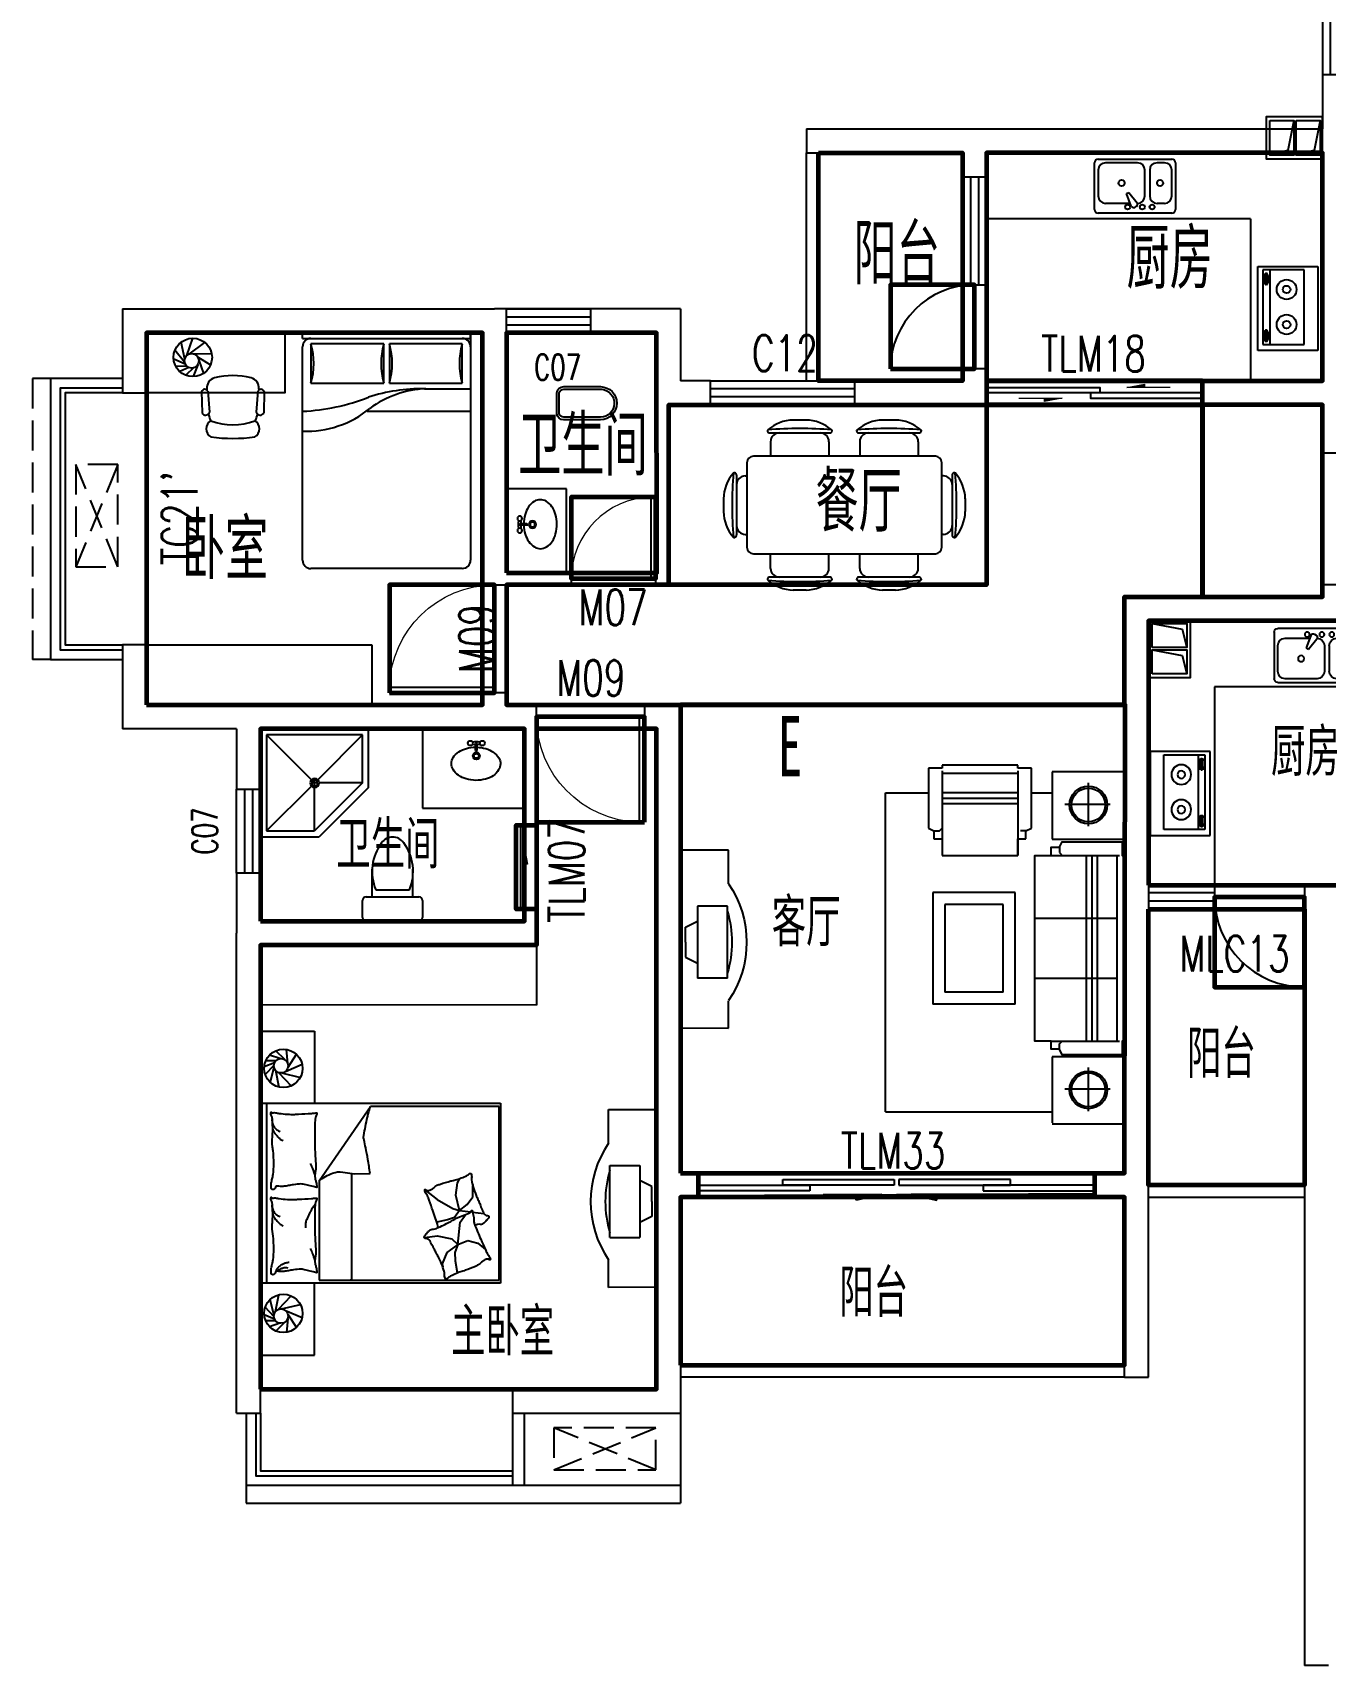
# Model space of a CAD drawing. Extents: x -503102 to -474302, y -636822 to -607622.
# Drawn here: x -503102 to -492328, y -636072 to -622472 of the extents above; entities that cross this region are included whole.
import ezdxf
from ezdxf.enums import TextEntityAlignment as Align

# ---------------------------------------------------------------- set-up
doc = ezdxf.new("R2010")
doc.units = 0
doc.header["$LTSCALE"] = 1000
doc.header["$MEASUREMENT"] = 0
doc.linetypes.add('DASH', pattern=[0.35, 0.25, -0.1])
doc.linetypes.add('HIDDEN2', pattern=[4, 3, -1])
doc.layers.get('0').update_dxf_attribs({"linetype": 'CONTINUOUS'})
for name, color, linetype in [('BACONY', 6, 'CONTINUOUS'), ('FUR', 8, 'CONTINUOUS'), ('LVTRY', 8, 'CONTINUOUS'), ('PUB_DIM', 3, 'CONTINUOUS'), ('PUB_TEXT', 7, 'CONTINUOUS'), ('rname', 255, 'CONTINUOUS'), ('Text(文字)', 7, 'CONTINUOUS'), ('WALL', 2, 'CONTINUOUS'), ('WINDOW', 3, 'CONTINUOUS'), ('WINDOW_TEXT', 7, 'CONTINUOUS'), ('厨洁', 151, 'CONTINUOUS'), ('家具', 145, 'CONTINUOUS'), ('看线', 4, 'CONTINUOUS')]:
    doc.layers.add(name, color=color, linetype=linetype)
for name, color, linetype, lineweight in [('GT_卧室', 1, 'CONTINUOUS', 60), ('GT_卫生间', 5, 'CONTINUOUS', 60), ('GT_厨房', 4, 'CONTINUOUS', 60), ('GT_客厅', 2, 'CONTINUOUS', 60), ('GT_玄关', 40, 'CONTINUOUS', 60), ('GT_过道', 30, 'CONTINUOUS', 60), ('GT_门', 245, 'CONTINUOUS', 60), ('GT_阳台', 6, 'CONTINUOUS', 60), ('GT_餐厅', 3, 'CONTINUOUS', 60)]:
    doc.layers.add(name, color=color, linetype=linetype, lineweight=lineweight)
doc.layers.get('PUB_DIM').off()
doc.styles.add('_TCH_WINDOW', font='SIMPLEX', dxfattribs={"height": 3.5, "bigfont": 'GBCBIG'})
doc.styles.add('ATT', font='TXT')
doc.styles.add('DIM_FONT', font='ROMAND.shx', dxfattribs={"width": 0.7})
doc.styles.add('HZ', font='', dxfattribs={"width": 0.8})
doc.styles.get("Standard").update_dxf_attribs({"font": 'GBENOR', "bigfont": 'GBCBIG'})
doc.styles.get('HZ').set_extended_font_data('FangSong_GB2312')

# ---------------------------------------------------------------- blocks, each defined once
blk = doc.blocks.new('5345')
at = {"layer": 'FUR'}
for p, q in [((207280, 31820), (207370, 31820)), ((207900, 31820), (207990, 31820)), ((207117, 31730), (207533, 31730)), ((207122, 31669), (207122, 31568)), ((207528, 31669), (207528, 31568)), ((207737, 31730), (208152, 31730)), ((207742, 31669), (207742, 31568)), ((208148, 31669), (208148, 31568)), ((206958, 31523), (206958, 30936)), ((208267, 31568), (207003, 31568)), ((208312, 30936), (208312, 31523)), ((206886, 31437), (206886, 31022)), ((206947, 31432), (206958, 31432)), ((208323, 31432), (208312, 31432)), ((208384, 31437), (208384, 31022)), ((206796, 31274), (206796, 31185)), ((208474, 31274), (208474, 31185)), ((206947, 31026), (206958, 31026)), ((208323, 31026), (208312, 31026)), ((207003, 30891), (208267, 30891)), ((207122, 30790), (207122, 30891)), ((207528, 30790), (207528, 30891)), ((207742, 30790), (207742, 30891)), ((208148, 30790), (208148, 30891)), ((207533, 30729), (207117, 30729)), ((208152, 30729), (207737, 30729)), ((207370, 30639), (207280, 30639)), ((207990, 30639), (207900, 30639))]:
    blk.add_line(p, q, dxfattribs=at)
for centre, radius, start, end in [((207109, 31744), 9.02, 130.7265, 202.67), ((207117, 31748), 18, 202.67, 270), ((207289, 31535), 285, 91.7651, 130.7265), ((207325, 29313), 2448, 84.8023, 95.1977), ((207361, 31535), 285, 49.2735, 88.2349), ((207533, 31748), 18, 270, 337.33), ((207541, 31744), 9.02, 337.33, 409.2735), ((207729, 31744), 9.02, 130.7265, 202.67), ((207737, 31748), 18, 202.67, 270), ((207909, 31535), 285, 91.7651, 130.7265), ((207945, 29313), 2448, 84.8023, 95.1977), ((207981, 31535), 285, 49.2735, 88.2349), ((208152, 31748), 18, 270, 337.33), ((208161, 31744), 9.02, 337.33, 409.2735), ((207183, 31669), 60.9, 90, 180), ((207467, 31669), 60.9, 0, 90), ((207803, 31669), 60.9, 90, 180), ((208087, 31669), 60.9, 0, 90), ((207003, 31523), 45.1, 90, 180), ((208267, 31523), 45.1, 0, 90), ((207080, 31265), 285, 139.2735, 178.2349), ((209303, 31229), 2448, 174.8023, 185.1977), ((206871, 31445), 9.02, 67.33, 139.2735), ((206868, 31437), 18, 0, 67.33), ((206947, 31371), 60.9, 90, 180), ((208323, 31371), 60.9, 0, 90), ((208402, 31437), 18, 112.67, 180), ((208399, 31445), 9.02, 40.7265, 112.67), ((205967, 31229), 2448, 354.8023, 365.1977), ((208190, 31265), 285, 1.7651, 40.7265), ((207080, 31193), 285, 181.7651, 220.7265), ((208190, 31193), 285, 319.2735, 358.2349), ((206947, 31087), 60.9, 180, 270), ((208323, 31087), 60.9, 270, 360), ((206871, 31013), 9.02, 220.7265, 292.67), ((206868, 31022), 18, 292.67, 360), ((208402, 31022), 18, 180, 247.33), ((208399, 31013), 9.02, 247.33, 319.2735), ((207003, 30936), 45.1, 180, 270), ((208267, 30936), 45.1, 270, 360), ((207109, 30715), 9.02, 157.33, 229.2735), ((207117, 30711), 18, 90, 157.33), ((207183, 30790), 60.9, 180, 270), ((207467, 30790), 60.9, 270, 360), ((207533, 30711), 18, 22.67, 90), ((207541, 30715), 9.02, 310.7265, 382.67), ((207729, 30715), 9.02, 157.33, 229.2735), ((207737, 30711), 18, 90, 157.33), ((207803, 30790), 60.9, 180, 270), ((208087, 30790), 60.9, 270, 360), ((208152, 30711), 18, 22.67, 90), ((208161, 30715), 9.02, 310.7265, 382.67), ((207289, 30924), 285, 229.2735, 268.2349), ((207325, 33146), 2448, 264.8023, 275.1977), ((207361, 30924), 285, 271.7651, 310.7265), ((207945, 33146), 2448, 264.8023, 275.1977), ((207909, 30924), 285, 229.2735, 268.2349), ((207981, 30924), 285, 271.7651, 310.7265)]:
    blk.add_arc(centre, radius, start, end, dxfattribs=at)
blk = doc.blocks.new('ewerw')
at = {"layer": '厨洁'}
for p, q in [((266353, 82673), (266853, 82673)), ((266353, 81973), (266353, 82673)), ((266397, 82646), (266397, 82024)), ((266739, 82646), (266397, 82646)), ((266421, 82603), (266404, 82603)), ((266404, 82603), (266404, 82539)), ((266430, 82614), (266419, 82614)), ((266421, 82539), (266421, 82603)), ((266453, 82646), (266453, 82024)), ((266739, 82024), (266739, 82646)), ((266853, 82673), (266853, 81973)), ((266404, 82539), (266421, 82539)), ((266429, 82522), (266419, 82522)), ((266397, 82024), (266739, 82024)), ((266404, 82130), (266404, 82066)), ((266421, 82130), (266404, 82130)), ((266404, 82066), (266421, 82066)), ((266430, 82141), (266419, 82141)), ((266429, 82049), (266419, 82049)), ((266421, 82066), (266421, 82130)), ((266853, 81973), (266353, 81973))]:
    blk.add_line(p, q, dxfattribs=at)
for points in [[(266419, 82522, 0.259034), (266422, 82524, 0.076276), (266427, 82535, 0.036515), (266430, 82549, 0.026615), (266431, 82568, 0.026615), (266430, 82587, 0.036515), (266427, 82600, 0.076276), (266422, 82612, 0.259034), (266419, 82614, 0.259034), (266415, 82612, 0.056762), (266411, 82603, 0.036515)], [(266429, 82522, 0.259034), (266433, 82524, 0.076276), (266438, 82535, 0.036515), (266440, 82549, 0.026615), (266441, 82568, 0.026615), (266440, 82587, 0.036515), (266438, 82600, 0.076276), (266433, 82612, 0.259034), (266429, 82614, 0.078462), (266428, 82614, 0.056762)], [(266410, 82539, 0.008736), (266410, 82535, 0.076276), (266415, 82524, 0.259034), (266419, 82522, 0.259034)], [(266410, 82066, 0.008736), (266410, 82062, 0.076276), (266415, 82051, 0.259034), (266419, 82049, 0.259034)], [(266419, 82049, 0.259034), (266422, 82051, 0.076276), (266427, 82062, 0.036515), (266430, 82076, 0.026615), (266431, 82095, 0.026615), (266430, 82114, 0.036515), (266427, 82127, 0.076276), (266422, 82139, 0.259034), (266419, 82141, 0.259034), (266415, 82139, 0.056762), (266411, 82130, 0.036515)], [(266429, 82049, 0.259034), (266433, 82051, 0.076276), (266438, 82062, 0.036515), (266440, 82076, 0.026615), (266441, 82095, 0.026615), (266440, 82114, 0.036515), (266438, 82127, 0.076276), (266433, 82139, 0.259034), (266429, 82141, 0.078462), (266428, 82141, 0.056762)]]:
    blk.add_lwpolyline(points, format="xyb", dxfattribs=at)
for centre, radius in [((266594, 82481), 82.5), ((266594, 82481), 31.6), ((266594, 82189), 82.5), ((266594, 82189), 31.6)]:
    blk.add_circle(centre, radius, dxfattribs=at)
blk = doc.blocks.new('drr')
at = {"layer": '厨洁'}
for p, q in [((264993, 83148), (264993, 83536)), ((265023, 83567), (265637, 83567)), ((265351, 83536), (265085, 83536)), ((265576, 83536), (265514, 83536)), ((265668, 83536), (265668, 83148)), ((265023, 83475), (265023, 83260)), ((265412, 83260), (265412, 83475)), ((265453, 83475), (265453, 83260)), ((265637, 83260), (265637, 83475)), ((265260, 83280), (265278, 83290)), ((265299, 83176), (265260, 83280)), ((265278, 83290), (265348, 83204)), ((265637, 83117), (265023, 83117)), ((265085, 83199), (265290, 83199)), ((265328, 83165), (265342, 83174)), ((265514, 83199), (265576, 83199))]:
    blk.add_line(p, q, dxfattribs=at)
for centre, radius in [((265218, 83368), 25.6), ((265540, 83368), 25.6), ((265269, 83168), 20.5), ((265391, 83168), 20.5), ((265473, 83168), 20.5)]:
    blk.add_circle(centre, radius, dxfattribs=at)
for centre, radius, start, end in [((265023, 83536), 30.7, 90, 180), ((265085, 83475), 61.4, 90, 180), ((265351, 83475), 61.4, 0, 90), ((265514, 83475), 61.4, 90, 180), ((265576, 83475), 61.4, 0, 90), ((265637, 83536), 30.7, 0, 90), ((265085, 83260), 61.4, 180, 270), ((265351, 83260), 61.4, 270, 360), ((265514, 83260), 61.4, 180, 270), ((265576, 83260), 61.4, 270, 360), ((265023, 83148), 30.7, 180, 270), ((265318, 83183), 20.5, 200.5377, 300), ((265332, 83191), 20.5, 300, 399.4623), ((265637, 83148), 30.7, 270, 360)]:
    blk.add_arc(centre, radius, start, end, dxfattribs=at)
blk = doc.blocks.new('12PCOU13')
at = {"color": 0, "linetype": 'ByBlock'}
for p, q in [((24, 37), (24, 35)), ((23, 34), (2, 34)), ((3, -34), (3, 34)), ((10, 34), (10, -34)), ((12, 34), (12, -34)), ((14, 34), (14, -34)), ((24, 35), (23, 34)), ((27, 34), (23, 34)), ((33, 11), (3, 11)), ((33, -11), (3, -11)), ((23, -34), (2, -34)), ((27, -34), (23, -34)), ((24, -35), (23, -34)), ((24, -37), (24, -35))]:
    blk.add_line(p, q, dxfattribs=at)
blk.add_lwpolyline([(1, -39), (1, -34), (0, -34), (0, 34), (1, 34), (1, 39), (23, 39), (24, 37), (27, 37), (27, 34), (33, 34), (33, -34), (27, -34), (27, -37), (24, -37), (23, -39)], close=True, dxfattribs=at)
blk = doc.blocks.new('322342')
at = {"layer": 'FUR'}
for p, q in [((197611, 24943), (197611, 24340)), ((198170, 24943), (197611, 24943)), ((198170, 24340), (198170, 24943)), ((200543, 24943), (199984, 24943)), ((199984, 24943), (199984, 24340)), ((200543, 24340), (200543, 24943)), ((197878, 24444), (197878, 24821)), ((200251, 24444), (200251, 24821)), ((198063, 24641), (197701, 24641)), ((200436, 24641), (200074, 24641)), ((197611, 24340), (198170, 24340)), ((199984, 24340), (200534, 24340)), ((200442, 22949), (200442, 24340)), ((199544, 24032), (198615, 24032)), ((198615, 24032), (198615, 23344)), ((199544, 24032), (199544, 23344)), ((199444, 23932), (198715, 23932)), ((198715, 23932), (198715, 23444)), ((199444, 23932), (199444, 23444)), ((198715, 23444), (199444, 23444)), ((197784, 22949), (197784, 23308)), ((198615, 23344), (199544, 23344)), ((200442, 22949), (197784, 22949))]:
    blk.add_line(p, q, dxfattribs=at)
at = {"layer": 'FUR', "linetype": 'HIDDEN2'}
blk.add_line((197784, 24166), (197784, 24340), dxfattribs=at)
at = {"layer": 'FUR', "linetype": 'ByBlock'}
for p, q in [((197578, 24166), (197578, 24052)), ((198078, 24166), (197578, 24166)), ((198101, 24120), (198078, 24166)), ((198101, 24120), (198101, 24075)), ((198169, 24120), (198101, 24120)), ((198169, 24052), (198169, 24120)), ((197578, 24052), (197555, 24052)), ((197555, 24052), (197555, 23422)), ((197601, 24052), (198306, 24052)), ((197623, 24052), (197623, 23422)), ((197783, 23422), (197783, 24052)), ((197828, 23422), (197828, 24052)), ((197874, 23422), (197874, 24052)), ((198306, 24052), (198169, 24052)), ((198306, 23422), (198306, 24052)), ((197555, 23422), (197578, 23422)), ((197578, 23422), (197578, 23308)), ((197601, 23422), (198169, 23422)), ((198101, 23399), (198078, 23422)), ((198101, 23353), (198101, 23399)), ((198169, 23422), (198306, 23422)), ((198169, 23353), (198169, 23422)), ((197578, 23308), (198078, 23308)), ((198078, 23308), (198101, 23353)), ((198101, 23353), (198169, 23353))]:
    blk.add_line(p, q, dxfattribs=at)
at = {"layer": 'FUR'}
for centre, radius in [((197886, 24641), 157), ((197886, 24641), 141), ((200259, 24641), 157), ((200259, 24641), 141)]:
    blk.add_circle(centre, radius, dxfattribs=at)
at = {"layer": 'FUR', "xscale": 22.75000000000364, "yscale": 22.75000000000364, "zscale": 22.75, "rotation": 269.9999999967016}
blk.add_blockref('12PCOU13', (199079, 24945), dxfattribs=at)
blk = doc.blocks.new('A$C2D356BCF')
at = {"layer": 'FUR'}
for p, q in [((147, 1482), (547, 1482)), ((147, 1202), (147, 1482)), ((547, 1482), (547, 1)), ((157, 1015), (407, 1015)), ((157, 415), (157, 1015)), ((407, 1015), (407, 415)), ((507, 840), (407, 890)), ((507, 715), (507, 840)), ((507, 715), (507, 590)), ((507, 590), (407, 540)), ((157, 415), (407, 415)), ((147, 0), (147, 228)), ((547, 1), (147, 0))]:
    blk.add_line(p, q, dxfattribs=at)
for centre, radius, start, end in [((862, 715), 865, 145.7553, 214.2447), ((1045, 715), 925, 163.6295, 196.3705)]:
    blk.add_arc(centre, radius, start, end, dxfattribs=at)
blk = doc.blocks.new('M_C5')
for p, q in [((-60, 63), (-50, 152)), ((-28, 86), (7, 160)), ((-9, 88), (59, 149)), ((-54, -14), (-154, 45)), ((-71, 21), (-106, 120)), ((12, 83), (112, 114)), ((26, 75), (152, 50)), ((42, 53), (156, -35)), ((48, 21), (102, -123)), ((-26, -30), (-153, -47)), ((14, -26), (-99, -126)), ((41, -2), (5, -160))]:
    blk.add_line(p, q)
for centre, radius in [((0, 0), 160), ((-11, 28), 60)]:
    blk.add_circle(centre, radius)
at = {"width": 0.8, "flags": 9}
for tag in ['XSIZE', 'YSIZE']:
    blk.add_attdef(tag, (0, 0), '', height=0.5, dxfattribs=at)
blk = doc.blocks.new('12PSTG02')
at = {"color": 0, "linetype": 'ByBlock'}
for p, q in [((-5.882738, 11.493405), (-13.636493, 11.294805)), ((-5.73403, 9.170818), (-13.415554, 8.575543)), ((-4.996459, 9.562867), (-5.284204, 9.540568)), ((-5.882738, -11.493405), (-13.636493, -11.294805)), ((-5.73403, -9.170818), (-13.415554, -8.575543)), ((-4.996459, -9.562867), (-5.284204, -9.540568)), ((-4.996459, -9.562867), (-5.28099, -9.544821))]:
    blk.add_line(p, q, dxfattribs=at)
for centre, radius, start, end in [((39.486083, 0), 62.486083, 172.590731, 187.409269), ((-19.5, 6.311132), 3.452743, 30.392687, 149.607313), ((4.70097, 0), 22.70097, 159.208954, 200.791046), ((-12.998837, 0.943692), 7.999035, 97.334712, 116.212212), ((-13.097037, 9.970029), 1.4304, 112.156422, 257.133709), ((-6.286552, 10.301496), 1.258456, 296.04311, 431.283835), ((-4.647836, 5.578088), 4, 16.10866, 95), ((-28.187947, 0), 28.187947, 346.275006, 373.724994), ((-19.5, -6.311132), 3.452743, 210.392687, 329.607313), ((-12.998837, -1.056308), 7.999035, 243.61801, 261.904764), ((-13.097037, -9.970029), 1.4304, 102.866291, 247.843578), ((-6.286552, -10.301496), 1.258456, 288.716165, 423.95689), ((-4.647836, -5.578088), 4, 265, 343.89134)]:
    blk.add_arc(centre, radius, start, end, dxfattribs=at)
at = {"color": 0, "linetype": 'ByBlock', "style": 'ATT'}
for tag, p, flags in [('ITEM', (-22, -21), 3), ('ROOM_NUMBER', (-22, -29), 1)]:
    blk.add_attdef(tag, p, '', height=6, dxfattribs=dict(at, flags=flags))
blk = doc.blocks.new('-CHAI6')
at = {"xscale": 22.75, "yscale": 22.75, "zscale": 22.75}
blk.add_blockref('12PSTG02', (519, 28), dxfattribs=at)
blk = doc.blocks.new('434')
at = {"layer": 'FUR'}
for p, q in [((203562, 31869), (203562, 31915)), ((203562, 31915), (204962, 31915)), ((203562, 31869), (204962, 31869)), ((204962, 31869), (204962, 31915)), ((204962, 31915), (204962, 31499)), ((203562, 30021), (203562, 31799)), ((204239, 31822), (203632, 31822)), ((203632, 31822), (203632, 31495)), ((204239, 31495), (204239, 31822)), ((204892, 31822), (204286, 31822)), ((204286, 31822), (204286, 31495)), ((204892, 31495), (204892, 31822)), ((204962, 31799), (204962, 30021)), ((203632, 31495), (204239, 31495)), ((204286, 31495), (204892, 31495)), ((204577, 31449), (204962, 31449)), ((204099, 31262), (204962, 31262)), ((204892, 29951), (203632, 29951))]:
    blk.add_line(p, q, dxfattribs=at)
for centre, radius, start, end in [((203632, 31799), 70, 90, 180), ((204892, 31799), 70, 360, 450), ((203072, 31659), 583, 343.7398, 376.2602), ((204799, 31659), 583, 163.7398, 196.2602), ((203726, 31659), 583, 343.7398, 376.2602), ((205452, 31659), 583, 163.7398, 196.2602), ((204558, 29985), 1464, 89.2582, 107.8034), ((204627, 30592), 858, 92.5398, 126.0403), ((203484, 32977), 1717, 272.616, 291.4069), ((203597, 31921), 825, 267.5673, 309.5461), ((203632, 30021), 70, 180, 270), ((204892, 30022), 70, 270.033, 360.033)]:
    blk.add_arc(centre, radius, start, end, dxfattribs=at)
blk = doc.blocks.new('_E0BEL')
for p, q in [((1, 118), (1, 175)), ((13, 118), (13, 175))]:
    blk.add_line(p, q)
at = {"elevation": 0}
for points in [[(-200, 8, -0.138026), (-186, 58, -0.10705), (-140, 105, -0.080655), (-76, 134, -0.06508), (1, 145, -0.068521)], [(13, 144, -0.061921), (86, 133, -0.080655), (149, 103, -0.10705), (194, 55, -0.138026), (208, 5, -0.138026), (193, -45, -0.10705), (147, -93, -0.080655), (84, -121, -0.068521), (3, -132, -0.068521), (-78, -120, -0.080655), (-141, -90, -0.10705), (-187, -42, -0.138026), (-200, 8, -0.138026)]]:
    blk.add_lwpolyline(points, format="xyb", dxfattribs=at)
for centre, radius in [((-43, 178, 0), 20), ((57, 178, 0), 20), ((7, 72, 0), 30), ((7, 72, 0), 20)]:
    blk.add_circle(centre, radius)
for centre, radius, start, end in [((7, -329, 0), 517, 86.4357, 93.5643), ((7, 685, 0), 517, 266.4357, 269.335), ((7, 175, 0), 6, 360, 180), ((7, 685, 0), 517, 270.665, 273.5643), ((7, 118, 0), 6, 180, 360)]:
    blk.add_arc(centre, radius, start, end)
at = {"style": 'DIM_FONT', "width": 0.8, "flags": 9}
for tag in ['XSIZE', 'YSIZE']:
    blk.add_attdef(tag, (0, 0), '', height=0.5, dxfattribs=at)
blk = doc.blocks.new('A$C6A1B0631')
for p, q in [((30, 697), (470, 697)), ((0, 527), (0, 667)), ((500, 667), (500, 527)), ((470, 497), (30, 497)), ((80, 497), (80, 267)), ((390, 437), (110, 437)), ((420, 497), (420, 267))]:
    blk.add_line(p, q)
for centre, radius, start, end in [((30, 667), 30, 90, 180), ((470, 667), 30, 0, 90), ((30, 527), 30, 180, 270), ((477, 284), 398, 157.4505, 216.6381), ((23, 284), 398, 323.3619, 382.5495), ((470, 527), 30, 270, 360), ((250, 108), 110, 213.4509, 326.5491)]:
    blk.add_arc(centre, radius, start, end)
blk = doc.blocks.new('12121')
at = {"layer": '厨洁'}
for p, q in [((21333, 79452), (22233, 79452)), ((21333, 78964), (21333, 79452)), ((22233, 79452), (22233, 78552)), ((22233, 79452), (22233, 78902)), ((21383, 79402), (22183, 79402)), ((21383, 79402), (21757, 79028)), ((21383, 79002), (21383, 79402)), ((22183, 79402), (21809, 79028)), ((22183, 79402), (22183, 78602)), ((21783, 79002), (21783, 79027)), ((21333, 78964), (21746, 78552)), ((21383, 79002), (21783, 78602)), ((21383, 79002), (21746, 79002)), ((21758, 79002), (21783, 79002)), ((21783, 79002), (21808, 79002)), ((21783, 78977), (21783, 79002)), ((21783, 78602), (21783, 78964)), ((21809, 78975), (22183, 78602)), ((22233, 78552), (21746, 78552)), ((22183, 78602), (21783, 78602))]:
    blk.add_line(p, q, dxfattribs=at)
for radius in [37.5, 25]:
    blk.add_circle((21783, 79002), radius, dxfattribs=at)
blk = doc.blocks.new('$plan$00001557')
at = {"layer": 'FUR'}
for p, q in [((0, 1350), (-450, 1350)), ((-450, 1350), (-450, 750)), ((0, 750), (0, 1350)), ((-229, 1012), (-299, 1118)), ((-226, 1043), (-217, 1159)), ((-202, 1074), (-128, 1149)), ((-160, 1083), (-75, 1112)), ((-207, 976), (-346, 1035)), ((-174, 964), (-332, 926)), ((-150, 967), (-256, 855)), ((-124, 986), (-153, 845)), ((-125, 1064), (-43, 1064)), ((-115, 1048), (-30, 1013)), ((-111, 1011), (-79, 886)), ((-110, 1026), (-38, 950)), ((-2000, -750), (-2000, 750)), ((-2000, 750), (0, 750)), ((-1988, 724), (-1988, -722)), ((-489, 724), (-1988, 724)), ((-761, 704), (-761, -165)), ((-489, -103), (-489, 724)), ((-52, 750), (-52, -750)), ((0, 750), (0, -750)), ((-1638, 660), (-1645, 663)), ((-1621, 562), (-1638, 660)), ((-1618, 493), (-1621, 562)), ((-1552, 495), (-1514, 589)), ((-1514, 589), (-1518, 613)), ((-1810, 415), (-1873, 469)), ((-1728, 395), (-1810, 415)), ((-1645, 426), (-1728, 395)), ((-1645, 426), (-1664, 240)), ((-1645, 426), (-1552, 495)), ((-1645, 426), (-1618, 493)), ((-1593, 381), (-1645, 426)), ((-1471, 355), (-1593, 381)), ((-1368, 369), (-1471, 355)), ((-1767, 158), (-1861, 170)), ((-1658, 145), (-1752, 156)), ((-1658, 145), (-1721, 95)), ((-1700, 190), (-1709, 178)), ((-1664, 240), (-1700, 190)), ((-1658, 145), (-1617, 202)), ((-1603, 127), (-1658, 145)), ((-1658, 145), (-1626, 16)), ((-1617, 202), (-1559, 222)), ((-1559, 222), (-1470, 241)), ((-1721, 95), (-1769, 30)), ((-1769, 30), (-1769, -63)), ((-1626, 16), (-1640, -87)), ((-1472, 52), (-1603, 127)), ((-1368, -28), (-1472, 52)), ((-1640, -87), (-1660, -123)), ((-489, -103), (-916, -722)), ((0, -750), (-2000, -750)), ((-1988, -722), (-916, -722)), ((-450, -1350), (-450, -750)), ((0, -750), (0, -1350)), ((-150, -1005), (-256, -894)), ((-124, -1025), (-153, -884)), ((-111, -1050), (-79, -925)), ((-207, -1015), (-346, -1074)), ((-174, -1002), (-332, -965)), ((-229, -1050), (-299, -1157)), ((-226, -1082), (-217, -1198)), ((-115, -1086), (-30, -1052)), ((-110, -1065), (-38, -989)), ((-202, -1113), (-128, -1187)), ((-160, -1121), (-75, -1151)), ((-125, -1103), (-43, -1103)), ((0, -1350), (-450, -1350))]:
    blk.add_line(p, q, dxfattribs=at)
blk.add_lwpolyline([(-1583, 692, 0.101392), (-1559, 710, -0.223768), (-1546, 716, -0.25558), (-1541, 714, -0.081563), (-1535, 698, -0.071805), (-1534, 681, 0.069985), (-1532, 664, 0.03546), (-1515, 605, 0.029432), (-1485, 539, 0.001554), (-1468, 506, -0.00152), (-1451, 474, -0.004735), (-1433, 439, 0.00382), (-1412, 397, 0.296001), (-1378, 378, -0.649774), (-1367, 357, -0.02319), (-1372, 352, 0.0288), (-1375, 348, 0.005727), (-1380, 341, -0.004358), (-1387, 332, -0.027528), (-1403, 314, -0.046214), (-1414, 305, -0.194121), (-1430, 300, 0.133719), (-1454, 297, 0.011505), (-1496, 279, 0.008882), (-1550, 253, 0.012426), (-1618, 215, -0.033612), (-1644, 203), (-1701, 180), (-1744, 162, 0.224341), (-1757, 147, -0.722772), (-1766, 147, -0.103513), (-1767, 151, 0.053465), (-1767, 158, 0.030109), (-1772, 181, -0.031436), (-1776, 203, -0.05324), (-1776, 218, 0.05518), (-1777, 233, 0.056271), (-1783, 258, 0.0108), (-1835, 384, 0.00456), (-1873, 469, 0.01125), (-1889, 503, 0.069394), (-1902, 521, -0.079756), (-1912, 537, -0.106399), (-1915, 551, -0.328642), (-1912, 555, -0.299547), (-1906, 554, 0.189917), (-1896, 549, 0.033518), (-1886, 548, 0.075627), (-1882, 549, 0.053489), (-1874, 553, 0.017838), (-1853, 566, 0.038394), (-1830, 585, -0.059529), (-1815, 597, -0.035943), (-1790, 610, -0.011245), (-1705, 642, -0.006203), (-1667, 655, 0.010783), (-1645, 663, 0.019485), (-1632, 668, 0.005062)], format="xyb", close=True, dxfattribs=at)
for points in [[(-127, 649, -0.263368), (-108, 677, -0.494818), (-89, 668, -0.049225), (-88, 650, -0.036831), (-89, 626, -0.031893), (-97, 589, 0.035782), (-104, 555, 0.032941), (-110, 465, 0.026564), (-104, 354, 0.017905), (-99, 316, -0.033397), (-97, 296, -0.03204), (-97, 259, 0.018442), (-101, 195, 0.010837), (-100, 130, 0.014624), (-97, 82, 0.111249), (-89, 59, -0.153708), (-86, 42, -0.076444), (-87, 35, -0.215512), (-89, 33, -0.585858), (-92, 36, 0.363489), (-95, 41, 0.191716), (-106, 41, -0.129675), (-123, 39, -0.01735), (-140, 42, 0.019326), (-155, 44, 0.018818), (-223, 51, 0.021828), (-283, 52, 0.006204), (-316, 50, 0.001963), (-423, 44, 0.028341), (-459, 40, -0.117014), (-468, 41, -0.36606), (-469, 42, -0.03973), (-466, 56, -0.048309), (-461, 69, 0.062981), (-457, 80, 0.04058), (-454, 103, 0.014345), (-451, 170, 0.005484), (-452, 296, 0.007153), (-455, 392, 0.008762), (-458, 434, -0.008153), (-461, 480, -0.06251), (-456, 537, 0.078669), (-454, 583, 0.047825), (-459, 605, -0.034494), (-466, 636, -0.023571), (-469, 661, -0.510228), (-468, 662), (-438, 655), (-356, 634, 0.073041), (-336, 632, 0.023305), (-275, 638, 0.018299), (-252, 642, -0.01097), (-214, 649, -0.042281), (-180, 652, -0.027201), (-126, 649)], [(-454, 559, 0.009729), (-445, 531, 0.009729), (-435, 504, 0.007971), (-426, 483, 0.007971), (-416, 461)], [(-127, 649, -0.077379), (-152, 614, -0.077379), (-187, 589, -0.047525), (-211, 579, -0.047525), (-238, 574)], [(-143, 651, -0.05369), (-156, 636, -0.070312), (-168, 628, -0.015448), (-177, 625, -0.013244), (-187, 621, -0.082127), (-205, 618, -0.064164), (-228, 621)], [(-1480, 286, 0.025626), (-1478, 274, 0.0108), (-1436, 145, 0.00456), (-1405, 58, 0.01125), (-1391, 23, 0.069394), (-1380, 4, -0.079756), (-1371, -13, -0.106399), (-1368, -28, -0.328642), (-1372, -32, -0.299547), (-1378, -29, 0.189917), (-1387, -24, 0.033518), (-1397, -23, 0.075627), (-1402, -23, 0.053489), (-1410, -26, 0.017838), (-1432, -38, 0.038394), (-1456, -55, -0.059529), (-1472, -66, -0.035943), (-1498, -76, -0.011245), (-1585, -102, -0.006203), (-1624, -112, 0.010783), (-1647, -118, 0.019485), (-1660, -123, 0.005062), (-1710, -142, 0.101392), (-1736, -159, -0.223768), (-1749, -164, -0.25558), (-1754, -161, -0.081563), (-1759, -145, -0.071805), (-1759, -128, 0.069985), (-1759, -111, 0.03546), (-1772, -51, 0.029432), (-1797, 18, 0.001554), (-1811, 51, -0.00152), (-1826, 85, -0.004735), (-1840, 121, 0.00382), (-1859, 164, 0.296001), (-1891, 186, -0.649774), (-1900, 208, -0.02319), (-1895, 212, 0.0288), (-1892, 216, 0.005727), (-1886, 223, -0.004358), (-1878, 231, -0.027528), (-1861, 248, -0.046214), (-1850, 257, -0.194121), (-1833, 260, 0.133719), (-1809, 261, 0.005779), (-1787, 268, 0.008882)], [(-455, 89, 0.016108), (-429, 128, 0.024599), (-414, 155, 0.009477), (-391, 204, 0.015937), (-378, 234, 0.072521), (-375, 250, 0.033339), (-375, 287)], [(-101, 175, 0.027842), (-111, 199, 0.048685), (-119, 211, 0.023666), (-144, 239, 0.031223), (-164, 258, 0.046801), (-172, 264, 0.023191), (-189, 272)], [(-95, 93, 0.088153), (-98, 128, 0.088153), (-114, 159, 0.077547), (-135, 181, 0.077547), (-162, 195)], [(-489, -103, -0.085272), (-599, -167, -0.124044), (-686, -176), (-782, -162), (-912, -164)], [(-127, -60, -0.263368), (-108, -32, -0.494818), (-89, -41, -0.049225), (-88, -59, -0.036831), (-89, -83, -0.031893), (-97, -121, 0.035782), (-104, -155, 0.032941), (-110, -244, 0.026564), (-104, -356, 0.017905), (-99, -393, -0.033397), (-97, -413, -0.03204), (-97, -450, 0.018442), (-101, -515, 0.010837), (-100, -579, 0.014624), (-97, -627, 0.111249), (-89, -650, -0.153708), (-86, -667, -0.076444), (-87, -674, -0.215512), (-89, -676, -0.585858), (-92, -673, 0.363489), (-95, -669, 0.191716), (-106, -669, -0.129675), (-123, -671, -0.01735), (-140, -668, 0.019326), (-155, -665, 0.018818), (-223, -658, 0.021828), (-283, -657, 0.006204), (-316, -659, 0.001963), (-423, -665, 0.028341), (-459, -669, -0.117014), (-468, -669, -0.36606), (-469, -667, -0.03973), (-466, -654, -0.048309), (-461, -640, 0.062981), (-457, -629, 0.04058), (-454, -606, 0.014345), (-451, -539, 0.005484), (-452, -414, 0.007153), (-455, -317, 0.008762), (-458, -275, -0.008153), (-461, -229, -0.06251), (-456, -172, 0.078669), (-454, -127, 0.047825), (-459, -104, -0.034494), (-466, -73, -0.023571), (-469, -48, -0.510228), (-468, -47), (-438, -55), (-356, -75, 0.073041), (-336, -77, 0.023305), (-275, -71, 0.018299), (-252, -67, -0.01097), (-214, -60, -0.042281), (-180, -57, -0.027201), (-126, -60)], [(-912, -164, 0.007867), (-894, -282, 0.009508), (-876, -378, 0.006616), (-862, -443, -0.023828), (-858, -462, -0.080713), (-859, -480, -0.009591), (-891, -633, -0.013133), (-899, -666, -0.007859), (-916, -722)], [(-454, -151, 0.009729), (-445, -178, 0.009729), (-435, -205, 0.007971), (-426, -227, 0.007971), (-416, -248)], [(-101, -534, 0.027842), (-111, -510, 0.048685), (-119, -498, 0.023666), (-144, -470, 0.031223), (-164, -451, 0.046801), (-172, -446, 0.023191), (-189, -438)], [(-95, -616, 0.088153), (-98, -582, 0.088153), (-114, -550, 0.077547), (-135, -529, 0.077547), (-162, -515)]]:
    blk.add_lwpolyline(points, format="xyb", dxfattribs=at)
for centre, radius in [((-190, 1001), 160), ((-170, 1023), 60), ((-190, -1040), 160), ((-170, -1062), 60)]:
    blk.add_circle(centre, radius, dxfattribs=at)
blk.add_arc((-741, 704), 20, 90, 180, dxfattribs=at)
at = {"layer": 'FUR', "width": 0.8, "flags": 9}
for tag in ['YSIZE', 'XSIZE']:
    blk.add_attdef(tag, (-190, 1001), '', height=0.5, rotation=295.9434, dxfattribs=at)
at = {"layer": 'FUR', "text_generation_flag": 4, "width": 0.8, "flags": 9}
for tag in ['YSIZE', 'XSIZE']:
    blk.add_attdef(tag, (-190, -1040), '', height=0.5, rotation=64.0566, dxfattribs=at)
blk = doc.blocks.new('A$C182C7DDB')
at = {"layer": 'LVTRY', "linetype": 'Continuous'}
for p, q in [((230, 320), (181, 69)), ((450, 320), (401, 69)), ((181, 69), (30, 30)), ((401, 69), (250, 30))]:
    blk.add_line(p, q, dxfattribs=at)
for points in [[(470, 350), (0, 350), (0, 0), (470, 0)], [(30, 320), (230, 320), (230, 30), (30, 30)], [(250, 320), (450, 320), (450, 30), (250, 30)]]:
    blk.add_lwpolyline(points, close=True, dxfattribs=at)
blk = doc.blocks.new('A$C3D92468E')
at = {"layer": 'WINDOW', "linetype": 'DASH'}
for p, q in [((850, 0), (0, 350)), ((0, 0), (850, 350))]:
    blk.add_line(p, q, dxfattribs=at)
blk.add_lwpolyline([(850, 0), (850, 350), (0, 350), (0, 0)], close=True, dxfattribs=at)
blk = doc.blocks.new('$TCHSYS$WIN2D')
for p, q in [((-0.5, 0.5), (0.5, 0.5)), ((0.5, 0.167), (-0.5, 0.167)), ((0.5, -0.167), (-0.5, -0.167)), ((-0.5, -0.5), (0.5, -0.5))]:
    blk.add_line(p, q)
blk = doc.blocks.new('$DorLib2D$00000001')
for p, q in [((0.45, 0.975), (0.5, 0.975)), ((0.45, 0), (0.45, 0.975)), ((0.5, 0), (0.5, 0.975)), ((0.5, 0), (0.45, 0))]:
    blk.add_line(p, q)
at = {"lineweight": 13}
blk.add_arc((0.475, 0), 0.975, 91.4693, 180, dxfattribs=at)
blk = doc.blocks.new('$DorLib2D$00000020')
at = {"lineweight": 13}
blk.add_line((0.2, 0.07), (-0.2, 0.07), dxfattribs=at)
blk.add_lwpolyline([(-0.5, 0.12), (0.5, 0.12), (0.5, 0.17), (-0.5, 0.17)], close=True)
blk.add_lwpolyline([(-0.2, 0.07), (-0.035, 0.037), (-0.035, 0.07)], dxfattribs=at)
blk.add_solid([(-0.2, 0.07), (-0.035, 0.037), (-0.035, 0.07)], dxfattribs=at)
blk = doc.blocks.new('$DorLib2D$00000019')
at = {"lineweight": 13}
for p, q in [((0.15, 0.025), (0.2319, 0.0395)), ((0.35, 0.025), (0.15, 0.025)), ((0.2319, 0.0395), (0.2319, 0.025)), ((-0.35, -0.025), (-0.15, -0.025)), ((-0.15, -0.025), (-0.2319, -0.0395)), ((-0.2319, -0.0395), (-0.2319, -0.025))]:
    blk.add_line(p, q, dxfattribs=at)
for points in [[(-0.5, 0), (0.0192, 0), (0.0192, 0.025), (-0.5, 0.025)], [(0.5, -0.025), (-0.024, -0.025), (-0.024, 0), (0.5, 0)]]:
    blk.add_lwpolyline(points, close=True)
for points in [[(0.2319, 0.0395), (0.2319, 0.025), (0.15, 0.025)], [(-0.2319, -0.0395), (-0.2319, -0.025), (-0.15, -0.025)]]:
    blk.add_solid(points, dxfattribs=at)
blk = doc.blocks.new('$DorLib2D$00000038')
for p, q in [((-0.5, 0), (-0.5, 0.025)), ((-0.5, 0.0141), (-0.5, 0)), ((-0.2187, 0.0141), (-0.5, 0.0141)), ((-0.5, 0), (-0.2187, 0)), ((-0.2875, 0), (-0.2875, -0.0141)), ((-0.0062, 0), (-0.2875, 0)), ((-0.2187, 0), (-0.2187, 0.0141)), ((-0.1857, 0.0233), (-0.037, 0.0233)), ((-0.037, 0.0233), (-0.1019, 0.0377)), ((-0.1019, 0.0377), (-0.1019, 0.0233)), ((-0.0062, -0.0141), (-0.0062, 0)), ((0.0062, 0), (0.2875, 0)), ((0.0062, -0.0141), (0.0062, 0)), ((0.037, 0.0233), (0.1019, 0.0377)), ((0.1857, 0.0233), (0.037, 0.0233)), ((0.1019, 0.0377), (0.1019, 0.0233)), ((0.2187, 0.0141), (0.5, 0.0141)), ((0.2187, 0), (0.2187, 0.0141)), ((0.5, 0), (0.2187, 0)), ((0.2875, 0), (0.2875, -0.0141)), ((0.5, 0.0141), (0.5, 0)), ((-0.2875, -0.0141), (-0.0062, -0.0141)), ((0.2875, -0.0141), (0.0062, -0.0141))]:
    blk.add_line(p, q)

msp = doc.modelspace()

# ---------------------------------------------------------------- linework, layer by layer
msp.add_line((-499152, -626972), (-498652, -626972))
at = {"layer": 'BACONY'}
for p, q in [((-496652, -625372), (-496652, -623472)), ((-496552, -625372), (-496552, -623472)), ((-493802, -632072), (-492502, -632072)), ((-493802, -632172), (-492502, -632172)), ((-494002, -633572), (-497702, -633572)), ((-494002, -633672), (-497702, -633672))]:
    msp.add_line(p, q, dxfattribs=at)
at = {"layer": 'FUR'}
for p, q in [((-502152, -627572), (-500274, -627572)), ((-500274, -627572), (-500274, -628072)), ((-498902, -630072), (-498902, -630572)), ((-498902, -630572), (-501202, -630570))]:
    msp.add_line(p, q, dxfattribs=at)
msp.add_lwpolyline([(-502152, -625472), (-502152, -624972), (-500999, -624971), (-500999, -625471)], close=True, dxfattribs=at)
at = {"layer": 'GT_卧室'}
for points in [[(-502152, -628072), (-499352, -628072), (-499352, -624972), (-502152, -624972), (-502152, -628072)], [(-501202, -633772), (-497902, -633772), (-497902, -628272), (-498902, -628272), (-498902, -630072), (-501202, -630072), (-501202, -633772)]]:
    msp.add_lwpolyline(points, dxfattribs=at)
at = {"layer": 'GT_卫生间'}
for points in [[(-499152, -626972), (-497901, -626972), (-497902, -624972), (-499152, -624972), (-499152, -626972)], [(-501202, -629872), (-499002, -629872), (-499002, -628272), (-501202, -628272), (-501202, -629872)]]:
    msp.add_lwpolyline(points, dxfattribs=at)
at = {"layer": 'GT_厨房'}
for points in [[(-493352, -625372), (-492352, -625372), (-492352, -623472), (-495152, -623472), (-495152, -625372), (-493352, -625372)], [(-493802, -629572), (-491302, -629572), (-491302, -627372), (-493802, -627372), (-493802, -629572)]]:
    msp.add_lwpolyline(points, dxfattribs=at)
at = {"layer": 'GT_客厅'}
msp.add_lwpolyline([(-497702, -631972), (-494002, -631972), (-493998, -628072), (-497702, -628072), (-497702, -631972)], dxfattribs=at)
at = {"layer": 'GT_玄关'}
msp.add_lwpolyline([(-493352, -625572), (-493352, -627172), (-492352, -627172), (-492352, -625572), (-493352, -625572)], dxfattribs=at)
at = {"layer": 'GT_过道'}
msp.add_lwpolyline([(-493352, -625572), (-495152, -625572), (-495152, -627072), (-499152, -627072), (-499152, -628072), (-494002, -628072), (-494002, -627172), (-493352, -627172), (-493352, -625572)], dxfattribs=at)
at = {"layer": 'GT_门'}
for points in [[(-495952, -625272), (-495252, -625272), (-495252, -624572), (-495952, -624572), (-495952, -625272)], [(-493352, -625572), (-493352, -625372), (-495152, -625372), (-495152, -625572), (-493352, -625572)], [(-497912, -626339), (-497912, -627022), (-498612, -627022), (-498612, -626339), (-497912, -626339)], [(-500129, -627972), (-499252, -627972), (-499252, -627072), (-500129, -627072), (-500129, -627972)], [(-498002, -629049), (-498002, -628172), (-498902, -628172), (-498902, -629049), (-498002, -629049)], [(-498902, -629772), (-499071, -629772), (-499071, -629072), (-498902, -629072), (-498902, -629772)], [(-492502, -630422), (-492502, -629672), (-493252, -629672), (-493252, -630422), (-492502, -630422)], [(-497552, -632172), (-497552, -631972), (-494252, -631972), (-494252, -632154), (-497552, -632172)]]:
    msp.add_lwpolyline(points, dxfattribs=at)
at = {"layer": 'GT_阳台'}
for points in [[(-496552, -623472), (-495352, -623472), (-495352, -625372), (-496552, -625372), (-496552, -623472)], [(-493802, -629772), (-492502, -629772), (-492502, -632072), (-493802, -632072), (-493802, -629772)], [(-497702, -633572), (-494002, -633572), (-494002, -632172), (-497702, -632172), (-497702, -633572)]]:
    msp.add_lwpolyline(points, dxfattribs=at)
at = {"layer": 'GT_餐厅'}
msp.add_lwpolyline([(-497801, -627072), (-497801, -625572), (-495152, -625572), (-495152, -627072), (-497801, -627072)], dxfattribs=at)
at = {"layer": 'WALL', "linetype": 'Continuous'}
for p, q in [((-492152, -622822), (-492352, -622822)), ((-492352, -622822), (-492352, -623272)), ((-496652, -623272), (-495252, -623272)), ((-496652, -623272), (-496652, -623472)), ((-495252, -623272), (-492352, -623272)), ((-496652, -623472), (-495352, -623472)), ((-495352, -623472), (-495352, -623672)), ((-495152, -623672), (-495152, -623472)), ((-495152, -623472), (-492352, -623472)), ((-492352, -625372), (-492352, -623472)), ((-495352, -623672), (-495152, -623672)), ((-502352, -624772), (-502352, -625472)), ((-502352, -624772), (-499252, -624772)), ((-499152, -624772), (-499252, -624772)), ((-499152, -624972), (-499152, -624772)), ((-497702, -624772), (-498452, -624772)), ((-498452, -624772), (-498452, -624972)), ((-497702, -624772), (-497702, -625372)), ((-502152, -625472), (-502152, -624972)), ((-502152, -624972), (-499352, -624972)), ((-499352, -624972), (-499352, -627072)), ((-499152, -624972), (-499152, -626972)), ((-498452, -624972), (-497902, -624972)), ((-497902, -624972), (-497902, -625472)), ((-495152, -625272), (-495352, -625272)), ((-495352, -625272), (-495352, -625372)), ((-495152, -625372), (-495152, -625272)), ((-497901, -625454), (-497901, -626972)), ((-497452, -625372), (-497702, -625372)), ((-497452, -625572), (-497452, -625372)), ((-495352, -625372), (-496252, -625372)), ((-496252, -625372), (-496252, -625572)), ((-495152, -625572), (-495152, -625372)), ((-492352, -625372), (-493352, -625372)), ((-493352, -625372), (-493352, -625572)), ((-502352, -625472), (-502152, -625472)), ((-497801, -625572), (-497452, -625572)), ((-497801, -625572), (-497801, -627072)), ((-496252, -625572), (-495252, -625572)), ((-495252, -625572), (-495152, -625572)), ((-493352, -625572), (-492352, -625572)), ((-492352, -625772), (-492352, -625572)), ((-492352, -625772), (-492352, -625972)), ((-492352, -625972), (-492152, -625972)), ((-499352, -627072), (-499152, -627072)), ((-498612, -626972), (-499152, -626972)), ((-499152, -627072), (-498612, -627072)), ((-498612, -627072), (-498612, -626972)), ((-497901, -626972), (-497912, -626972)), ((-497912, -626972), (-497912, -627072)), ((-497912, -627072), (-497801, -627072)), ((-492152, -627072), (-492352, -627072)), ((-492352, -627072), (-492352, -627172)), ((-494002, -627172), (-492352, -627172)), ((-494002, -629672), (-494002, -627172)), ((-493802, -627372), (-492252, -627372)), ((-493802, -629572), (-493802, -627372)), ((-502152, -627572), (-502352, -627572)), ((-502352, -627572), (-502352, -628272)), ((-502152, -628072), (-502152, -627572)), ((-499152, -627972), (-499352, -627972)), ((-499352, -627972), (-499352, -628072)), ((-499152, -628072), (-499152, -627972)), ((-501302, -628072), (-502152, -628072)), ((-499352, -628072), (-501302, -628072)), ((-498952, -628072), (-499152, -628072)), ((-498902, -628072), (-498952, -628072)), ((-498902, -628272), (-498902, -628072)), ((-497702, -628072), (-498002, -628072)), ((-498002, -628072), (-498002, -628272)), ((-497702, -628072), (-497702, -631972)), ((-501402, -628272), (-502352, -628272)), ((-501402, -628272), (-501402, -628772)), ((-499252, -628272), (-501202, -628272)), ((-501202, -628772), (-501202, -628272)), ((-499002, -628272), (-499252, -628272)), ((-499002, -628272), (-499002, -629072)), ((-498902, -629072), (-498902, -628272)), ((-498002, -628272), (-497902, -628272)), ((-497902, -628272), (-497902, -632072)), ((-501402, -628772), (-501202, -628772)), ((-499002, -629072), (-498902, -629072)), ((-501202, -629472), (-501402, -629472)), ((-501402, -629472), (-501402, -629972)), ((-501202, -629872), (-501202, -629472)), ((-494002, -631972), (-494002, -629672)), ((-493802, -629572), (-493802, -629772)), ((-492402, -629572), (-492502, -629572)), ((-492502, -629572), (-492502, -629772)), ((-491302, -629572), (-492402, -629572)), ((-498902, -629772), (-499002, -629772)), ((-499002, -629772), (-499002, -629872)), ((-498902, -629872), (-498902, -629772)), ((-493802, -632072), (-493802, -629772)), ((-492502, -629772), (-492502, -634172)), ((-501202, -629872), (-499002, -629872)), ((-498902, -629872), (-498902, -629872)), ((-498902, -629872), (-498902, -630072)), ((-501402, -633972), (-501402, -629972)), ((-501202, -633972), (-501202, -630072)), ((-501202, -630072), (-498952, -630072)), ((-501202, -630072), (-498902, -630072)), ((-498952, -630072), (-498902, -630072)), ((-497552, -631972), (-497702, -631972)), ((-497552, -632172), (-497552, -631972)), ((-494002, -631972), (-494252, -631972)), ((-494252, -631972), (-494252, -632172)), ((-497902, -632072), (-497902, -633772)), ((-493802, -633672), (-493802, -632072)), ((-497702, -632172), (-497702, -633972)), ((-497702, -632172), (-497552, -632172)), ((-494252, -632172), (-494002, -632172)), ((-494002, -633672), (-494002, -632172)), ((-494002, -633672), (-493802, -633672)), ((-499102, -633772), (-499102, -634572)), ((-499102, -633772), (-497902, -633772)), ((-499102, -633772), (-499102, -633972)), ((-501402, -633972), (-501202, -633972)), ((-499102, -633972), (-497702, -633972)), ((-499002, -634572), (-499002, -633972)), ((-492502, -634172), (-492502, -636072)), ((-499102, -634572), (-499002, -634572)), ((-492302, -636072), (-492502, -636072))]:
    msp.add_line(p, q, dxfattribs=at)
at = {"layer": 'WINDOW'}
for p, q in [((-495352, -623672), (-495352, -624572)), ((-495285, -623672), (-495285, -624572)), ((-495219, -623672), (-495219, -624572)), ((-495152, -623672), (-495152, -624572)), ((-495352, -624572), (-495152, -624572)), ((-499152, -624772), (-498452, -624772)), ((-499152, -624972), (-498452, -624972)), ((-495252, -625272), (-495952, -625272))]:
    msp.add_line(p, q, dxfattribs=at)
at = {"layer": 'WINDOW', "linetype": 'DASH'}
for p, q in [((-503102, -625352), (-503102, -627692)), ((-502952, -625352), (-503102, -625352)), ((-502952, -627692), (-503102, -627692)), ((-501322, -634572), (-501322, -634722)), ((-497702, -634572), (-497702, -634722))]:
    msp.add_line(p, q, dxfattribs=at)
at = {"layer": 'WINDOW', "linetype": 'Continuous'}
for p, q in [((-502152, -627572), (-502152, -625472)), ((-499002, -629072), (-499002, -629772)), ((-493252, -629572), (-493802, -629572)), ((-493252, -629638), (-493802, -629638)), ((-493252, -629572), (-493252, -629772)), ((-492502, -629672), (-492502, -630422)), ((-493252, -629705), (-493802, -629705)), ((-493252, -629772), (-493802, -629772)), ((-493252, -629772), (-492502, -629772)), ((-497702, -633972), (-497702, -634572)), ((-499002, -634572), (-497702, -634572)), ((-501322, -634722), (-497702, -634722))]:
    msp.add_line(p, q, dxfattribs=at)
at = {"layer": 'WINDOW', "color": 4, "linetype": 'Continuous'}
msp.add_line((-501202, -633772), (-499102, -633772), dxfattribs=at)
at = {"layer": 'WINDOW', "linetype": 'Continuous'}
for points in [[(-502352, -625352), (-502952, -625352), (-502952, -627692), (-502352, -627692)], [(-502352, -625432), (-502872, -625432), (-502872, -627612), (-502352, -627612)], [(-502352, -625472), (-502832, -625472), (-502832, -627572), (-502352, -627572)]]:
    msp.add_lwpolyline(points, dxfattribs=at)
at = {"layer": 'WINDOW', "color": 4, "linetype": 'Continuous'}
for points in [[(-501322, -633972), (-501322, -634572), (-499102, -634572)], [(-501242, -633972), (-501242, -634492), (-499102, -634492)], [(-501202, -633972), (-501202, -634452), (-499102, -634452)]]:
    msp.add_lwpolyline(points, dxfattribs=at)
at = {"layer": 'WINDOW'}
msp.add_arc((-495252, -625272), 700, 90, 180, dxfattribs=at)
at = {"layer": 'WINDOW', "linetype": 'Continuous'}
msp.add_arc((-492502, -629672), 750, 180, 270, dxfattribs=at)
at = {"layer": '厨洁'}
for p, q in [((-492952, -624022), (-495152, -624022)), ((-492952, -624022), (-492952, -625372)), ((-498652, -626272), (-499152, -626272)), ((-498652, -626972), (-498652, -626272)), ((-491302, -627922), (-493252, -627922)), ((-493252, -627922), (-493252, -629572)), ((-499852, -628281), (-499852, -628932)), ((-499852, -628932), (-499002, -628932))]:
    msp.add_line(p, q, dxfattribs=at)
for points in [[(-498368, -625696), (-498676, -625696, -0.388189), (-498734, -625646), (-498734, -625471, -0.388189), (-498676, -625420), (-498368, -625420, -0.97895)], [(-498676, -625442), (-498359, -625442, -0.936623), (-498368, -625675), (-498676, -625675, -0.381636), (-498713, -625644), (-498713, -625472, -0.399536)]]:
    msp.add_lwpolyline(points, format="xyb", close=True, dxfattribs=at)
msp.add_lwpolyline([(-498429, -625675, 0, 0, 0.440649), (-498419, -625666, 0, 0, 0), (-498418, -625452, 0, 0, 0.411645), (-498427, -625443, 1.5, 1.5, 0)], format="xyseb", dxfattribs=at)
at = {"layer": '看线'}
for p, q in [((-495352, -624568), (-495352, -625372)), ((-493352, -625372), (-495152, -625372)), ((-497912, -626972), (-498612, -626972)), ((-497452, -632172), (-494252, -632172))]:
    msp.add_line(p, q, dxfattribs=at)

# ---------------------------------------------------------------- block references
at = {"layer": 'FUR'}
for name, p, rotation in [('M_C5', (-501767, -625177), 139.9999722317301), ('-CHAI6', (-501405, -625847), 89.99997222567605), ('322342', (-518944, -431019, 0), 270), ('$plan$00001557', (-501202, -632139), 180)]:
    msp.add_blockref(name, p, dxfattribs=dict(at, rotation=rotation))
msp.add_blockref('434', (-704414, -656887), dxfattribs=at)
at = {"layer": 'FUR', "xscale": 1.199999999953432, "yscale": 1.200000000011639, "zscale": 1.199999999999999}
msp.add_blockref('5345', (-745499, -663882), dxfattribs=at)
at = {"layer": 'PUB_DIM'}
msp.add_blockref('A$C182C7DDB', (-492822, -623522), dxfattribs=at)
at = {"layer": 'PUB_DIM', "rotation": 90}
msp.add_blockref('A$C182C7DDB', (-493452, -627842), dxfattribs=at)
at = {"layer": 'WINDOW', "xscale": -1200, "yscale": -200, "zscale": -1200, "rotation": 89.99999999996386}
msp.add_blockref('$TCHSYS$WIN2D', (-492252, -622222), dxfattribs=at)
at = {"layer": 'WINDOW', "linetype": 'Continuous'}
ref = msp.add_blockref('$TCHSYS$WIN2D', (-498802, -624872), dxfattribs=dict(at, xscale=-700, yscale=-200, zscale=-700))
ref.add_attrib('A', 'C07', (-498923, -625364), dxfattribs={"layer": 'WINDOW_TEXT', "linetype": 'Continuous', "height": 212.5, "style": '_TCH_WINDOW', "width": 0.705882})
ref = msp.add_blockref('$TCHSYS$WIN2D', (-496852, -625472), dxfattribs=dict(at, xscale=-1200, yscale=200, zscale=-1200, rotation=180))
ref.add_attrib('A', 'C12', (-497107, -625290), dxfattribs={"layer": 'WINDOW_TEXT', "linetype": 'Continuous', "height": 297.5, "style": '_TCH_WINDOW', "width": 0.705882})
ref = msp.add_blockref('$DorLib2D$00000019', (-494252, -625472), dxfattribs=dict(at, xscale=1800, yscale=1800, zscale=1800, rotation=180))
ref.add_attrib('A', 'TLM18', (-494697, -625295), dxfattribs={"layer": 'WINDOW_TEXT', "linetype": 'Continuous', "height": 297.5, "style": '_TCH_WINDOW', "width": 0.705882})
at = {"layer": 'WINDOW', "linetype": 'Continuous', "rotation": 90}
msp.add_blockref('A$C3D92468E', (-502392, -626920), dxfattribs=at)
at = {"layer": 'WINDOW', "linetype": 'Continuous'}
ref = msp.add_blockref('$DorLib2D$00000001', (-498262, -627022), dxfattribs=dict(at, xscale=700, yscale=700, zscale=700))
ref.add_attrib('A', 'M07', (-498552, -627408), dxfattribs={"layer": 'WINDOW_TEXT', "linetype": 'Continuous', "height": 297.5, "style": '_TCH_WINDOW', "width": 0.705882})
ref = msp.add_blockref('$DorLib2D$00000001', (-499252, -627522), dxfattribs=dict(at, xscale=900, yscale=-900, zscale=900, rotation=270))
ref.add_attrib('A', 'M09', (-499250, -627807), dxfattribs={"layer": 'WINDOW_TEXT', "linetype": 'Continuous', "height": 297.5, "rotation": 90, "style": '_TCH_WINDOW', "width": 0.705882})
ref = msp.add_blockref('$DorLib2D$00000001', (-498452, -628172), dxfattribs=dict(at, xscale=-900, yscale=900, zscale=-900, rotation=179.9999999999777))
ref.add_attrib('A', 'M09', (-498737, -627995), dxfattribs={"layer": 'WINDOW_TEXT', "linetype": 'Continuous', "height": 297.5, "rotation": 360, "style": '_TCH_WINDOW', "width": 0.705882})
ref = msp.add_blockref('$TCHSYS$WIN2D', (-501302, -629122), dxfattribs=dict(at, xscale=700, yscale=200, zscale=700, rotation=90))
ref.add_attrib('A', 'C07', (-501561, -629318), dxfattribs={"layer": 'WINDOW_TEXT', "linetype": 'Continuous', "height": 212.5, "rotation": 90, "style": '_TCH_WINDOW', "width": 0.705882})
ref = msp.add_blockref('$DorLib2D$00000020', (-498952, -629422), dxfattribs=dict(at, xscale=700, yscale=-700, zscale=700, rotation=270))
ref.add_attrib('A', 'TLM07', (-498503, -629887), dxfattribs={"layer": 'WINDOW_TEXT', "linetype": 'Continuous', "height": 297.5, "rotation": 90, "style": '_TCH_WINDOW', "width": 0.705882})
ref = msp.add_blockref('$DorLib2D$00000038', (-495902, -632072), dxfattribs=dict(at, xscale=3300, yscale=3300, zscale=3300, rotation=180))
ref.add_attrib('A', 'TLM33', (-496367, -631934), dxfattribs={"layer": 'WINDOW_TEXT', "linetype": 'Continuous', "height": 297.5, "style": '_TCH_WINDOW', "width": 0.705882})
msp.add_blockref('A$C3D92468E', (-498758, -634444), dxfattribs=at)
at = {"layer": '厨洁'}
for name, p in [('drr', (-759245, -707092)), ('ewerw', (-759245, -707092)), ('_E0BEL', (-499411, -628568, 0))]:
    msp.add_blockref(name, p, dxfattribs=at)
at = {"layer": '厨洁', "xscale": -1}
for name, p, rotation in [('_E0BEL', (-498864, -626562, 0), 90), ('drr', (-757748, -544317), 180)]:
    msp.add_blockref(name, p, dxfattribs=dict(at, rotation=rotation))
for name, p in [('12121', (-478969, -707723)), ('ewerw', (-226935, -711133))]:
    msp.add_blockref(name, p, dxfattribs=at)
at = {"layer": '厨洁', "rotation": 180}
msp.add_blockref('A$C6A1B0631', (-499852, -629174), dxfattribs=at)
at = {"layer": '家具', "xscale": -1}
msp.add_blockref('A$C2D356BCF', (-497155, -630763), dxfattribs=at)
at = {"layer": '家具'}
msp.add_blockref('A$C2D356BCF', (-498449, -632923), dxfattribs=at)

# ---------------------------------------------------------------- texts
at = {"layer": 'PUB_TEXT', "style": 'HZ', "width": 0.6}
msp.add_text('E', height=500, dxfattribs=at).set_placement((-496892, -628665))
at = {"layer": 'rname'}
for s, p in [('阳台', (-496260, -624568)), ('厨房', (-493985, -624606)), ('卫生间', (-499056, -626163)), ('餐厅', (-496578, -626630)), ('卧室', (-501859, -627027))]:
    msp.add_text(s, height=500, dxfattribs=at).set_placement(p)
at = {"layer": 'Text(文字)', "style": 'HZ', "width": 0.6}
for s, p in [('厨房', (-492781, -628625)), ('卫生间', (-500571, -629397)), ('客厅', (-496942, -630044)), ('阳台', (-493481, -631141)), ('阳台', (-496379, -633131))]:
    msp.add_text(s, height=350, dxfattribs=at).set_placement(p)
msp.add_text('主卧室', height=350, dxfattribs=at).set_placement((-499185, -633455), align=Align.CENTER)
at = {"layer": 'WINDOW_TEXT', "linetype": 'Continuous', "style": '_TCH_WINDOW', "width": 0.705882}
msp.add_text("TC21'", height=297.5, rotation=90, dxfattribs=at).set_placement((-501728, -626907))
msp.add_text('MLC13', height=297.5, dxfattribs=at).set_placement((-493544, -630293))

doc.saveas('drawing.dxf')
